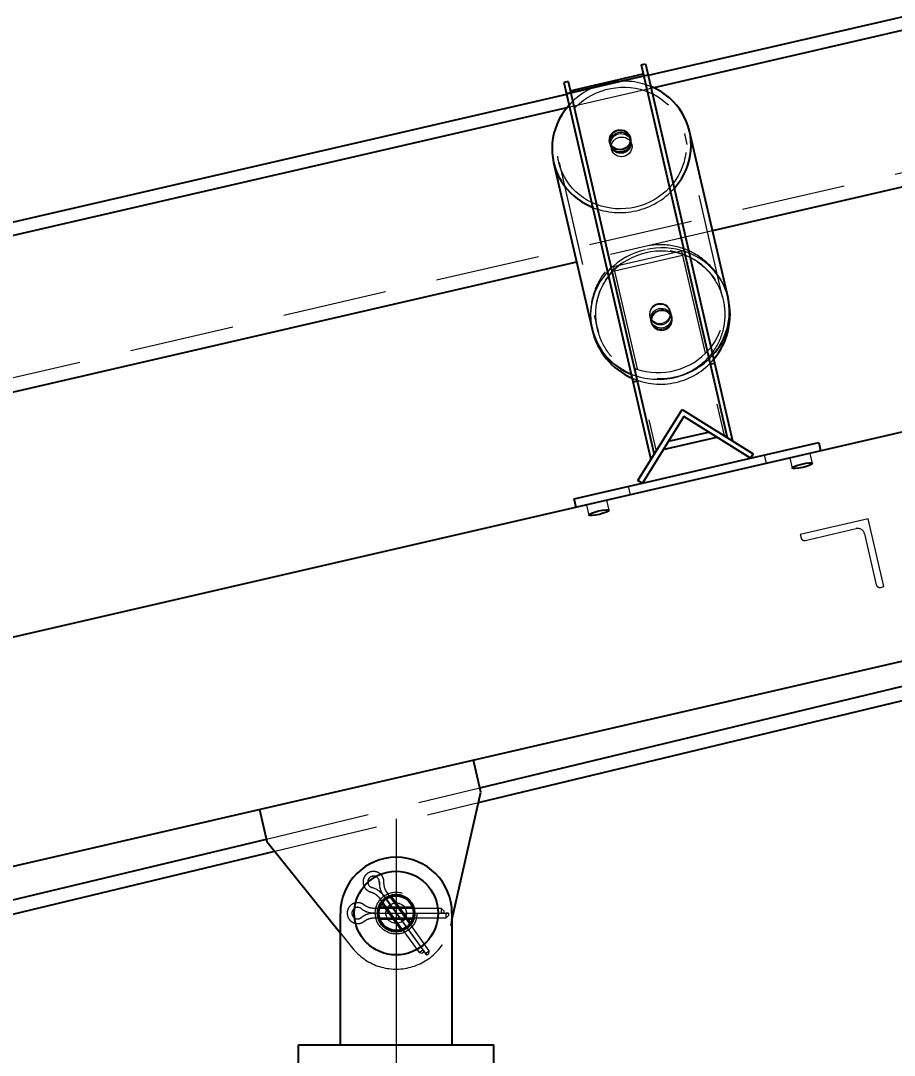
# Model space of a CAD drawing. Header units: millimetres. Extents: x 1293 to 41893, y 1011 to 26911.
# Drawn here: x 15457 to 15987, y 5876 to 6504 of the extents above; entities that cross this region are included whole.
import ezdxf

# ---------------------------------------------------------------- set-up
doc = ezdxf.new("R2010")
doc.units = ezdxf.units.MM
doc.header["$LTSCALE"] = 50
doc.linetypes.add('CENTERX2', pattern=[20.32, 12.7, -2.54, 2.54, -2.54])
doc.linetypes.add('HIDDEN', pattern=[1.905, 1.27, -0.635])
doc.layers.add('CAPA_1', color=7, linetype='Continuous')
doc.styles.add('SLDTEXTSTYLE0', font='TXT', dxfattribs={"width": 0.75})
doc.dimstyles.new('SLDDIMSTYLE0', dxfattribs={"dimtxt": 100, "dimasz": 100, "dimexe": 0, "dimexo": 0.0625, "dimgap": 25, "dimtad": 2, "dimdec": 0, "dimlfac": 1.5, "dimrnd": 1e-09, "dimzin": 12, "dimdsep": 46, "dimtxsty": 'SLDTEXTSTYLE0', "dimsah": 1, "dimcen": 0.09, "dimadec": 0, "dimazin": 3, "dimtfac": 1, "dimtdec": 0, "dimtofl": 0, "dimtmove": 0, "dimatfit": 3, "dimfxl": 1, "dimfrac": 2, "dimtolj": 1, "dimtzin": 12, "dimarcsym": 0})
doc.dimstyles.new('SLDDIMSTYLE1', dxfattribs={"dimtxt": 100, "dimasz": 100, "dimexe": 0, "dimexo": 0.0625, "dimgap": 25, "dimtad": 2, "dimdec": 4, "dimlfac": 75, "dimzin": 12, "dimdsep": 46, "dimtxsty": 'SLDTEXTSTYLE0', "dimsah": 1, "dimcen": 0.09, "dimadec": 0, "dimazin": 3, "dimtfac": 1, "dimtdec": 0, "dimtofl": 0, "dimtmove": 0, "dimatfit": 3, "dimfxl": 1, "dimfrac": 2, "dimtolj": 1, "dimtzin": 12, "dimarcsym": 0})

# ---------------------------------------------------------------- blocks, each defined once
blk = doc.blocks.new('_D_3')
at = {"layer": 'CAPA_1', "transparency": 16777216}
blk.add_arc((9899.27, 4708.49), 5214.32, 0, 13, dxfattribs=at)
for points in [[(14979.94, 5881.46), (14986.48, 5780.49), (15016.52, 5787.13)], [(15113.58, 4708.49), (15128.01, 4808.64), (15097.24, 4808.34)]]:
    blk.add_solid(points, dxfattribs=at)
at = {"layer": 'CAPA_1', "transparency": 16777216, "insert": (15196.76, 5413.27), "char_height": 100, "attachment_point": 1, "rotation": 276.5, "style": 'SLDTEXTSTYLE0'}
blk.add_mtext('13°', dxfattribs=at)
blk = doc.blocks.new('_D_5')
at = {"layer": 'CAPA_1', "transparency": 16777216}
for p, q in [((11574.4, 7831.18), (17588.06, 7831.18)), ((17538.06, 7831.18), (17538.06, 4708.49)), ((16485.16, 4708.49), (17588.06, 4708.49))]:
    blk.add_line(p, q, dxfattribs=at)
for points in [[(17538.06, 7831.18), (17522.68, 7731.18), (17553.45, 7731.18)], [(17538.06, 4708.49), (17553.45, 4808.49), (17522.68, 4808.49)]]:
    blk.add_solid(points, dxfattribs=at)
at = {"layer": 'CAPA_1', "transparency": 16777216, "insert": (17409.15, 6122.06), "char_height": 100, "attachment_point": 1, "rotation": 90, "style": 'SLDTEXTSTYLE0'}
blk.add_mtext('4684', dxfattribs=at)
blk = doc.blocks.new('_D_14')
at = {"layer": 'CAPA_1', "transparency": 16777216}
for p, q in [((14179.91, 6343.65), (14179.91, 7568.73)), ((16745.16, 6492), (16745.16, 7568.73)), ((14179.91, 7518.73), (16745.16, 7518.73))]:
    blk.add_line(p, q, dxfattribs=at)
for points in [[(14179.91, 7518.73), (14279.91, 7503.34), (14279.91, 7534.11)], [(16745.16, 7518.73), (16645.16, 7534.11), (16645.16, 7503.34)]]:
    blk.add_solid(points, dxfattribs=at)
at = {"layer": 'CAPA_1', "transparency": 16777216, "insert": (15314.76, 7647.63), "char_height": 100, "attachment_point": 1, "style": 'SLDTEXTSTYLE0'}
blk.add_mtext('3848', dxfattribs=at)
blk = doc.blocks.new('_D_15')
at = {"layer": 'CAPA_1', "transparency": 16777216}
for p, q in [((6530.12, 8742.38), (6530.12, 9415.65)), ((16745.16, 6492), (16745.16, 9415.65)), ((6530.12, 9365.65), (16745.16, 9365.65))]:
    blk.add_line(p, q, dxfattribs=at)
for points in [[(6530.12, 9365.65), (6630.12, 9350.26), (6630.12, 9381.03)], [(16745.16, 9365.65), (16645.16, 9381.03), (16645.16, 9350.26)]]:
    blk.add_solid(points, dxfattribs=at)
at = {"layer": 'CAPA_1', "transparency": 16777216, "insert": (11452.92, 9494.55), "char_height": 100, "attachment_point": 1, "style": 'SLDTEXTSTYLE0'}
blk.add_mtext('15323', dxfattribs=at)

msp = doc.modelspace()

# ---------------------------------------------------------------- linework, layer by layer
at = {"color": 7, "linetype": 'Continuous', "lineweight": 25}
for p, q in [((16307.0821692, 6578.9568415), (15837.4812686, 6470.540931)), ((16307.7713894, 6570.9506192), (15840.9366331, 6463.1733234)), ((15833.2333284, 6477.1789638), (15835.8113492, 6477.7741468)), ((15835.8113492, 6477.7741468), (15888.6699233, 6248.8185084)), ((16313.7827082, 6477.2363228), (15876.6153392, 6376.3082831)), ((15790.1736672, 6461.3875797), (15834.5156249, 6471.6247273)), ((15833.2333284, 6477.1789638), (15885.4967195, 6250.8013462)), ((15788.8913707, 6466.9418162), (15786.3133499, 6466.3466332)), ((15786.3133499, 6466.3466332), (15839.171924, 6237.3909948)), ((15788.8913707, 6466.9418162), (15841.1547618, 6240.5641986)), ((15787.9832693, 6459.1134175), (15057.9852168, 6290.5800876)), ((15788.1073549, 6450.9767235), (15061.4405813, 6283.21248)), ((15886.0125994, 6335.6042772), (15862.6433862, 6436.8274601)), ((15814.2306936, 6430.1084211), (15814.5240789, 6428.8376301)), ((15826.8985787, 6431.6945085), (15826.6051935, 6432.9652995)), ((15780.1467208, 6417.7816041), (15803.5159339, 6316.5584213)), ((16578.4952224, 6389.544479), (14284.393483, 5859.9093602)), ((15794.1186737, 6357.2624272), (15097.1192873, 6196.3474396)), ((15803.6416016, 6316.0140944), (15803.5777719, 6316.2949262)), ((15875.2293264, 6295.2743116), (15877.8073472, 6295.8694946)), ((15830.8873687, 6285.037164), (15828.3093479, 6284.441981)), ((15831.2872682, 6224.7729079), (15858.2071669, 6267.8537512)), ((15858.2071669, 6267.8537512), (15901.2880101, 6240.9338526)), ((15859.2172259, 6263.4787049), (15834.0110467, 6223.140386)), ((15899.5555448, 6238.2725257), (15859.2172259, 6263.4787049)), ((15849.8920513, 6248.555306), (15874.1406248, 6254.1535303)), ((15846.7195108, 6243.4781799), (15879.2177508, 6250.9809898)), ((15899.6367423, 6238.2912716), (15941.0302947, 6247.8477262)), ((15941.0302947, 6247.8477262), (15942.2300336, 6242.6510858)), ((15901.2880101, 6240.9338526), (15899.6367423, 6238.2912716)), ((15834.0110467, 6223.140386), (15899.5555448, 6238.2725257)), ((15792.5362968, 6213.5651855), (15833.9298492, 6223.1216401)), ((15833.9298492, 6223.1216401), (15831.2872682, 6224.7729079)), ((15734.6075886, 6029.2665257), (16503.4019413, 6213.9347312)), ((15735.3953715, 6038.1629125), (16464.8670707, 6213.3856222)), ((15793.7360358, 6208.3685452), (15792.5362968, 6213.5651855)), ((14284.393483, 5720.8793637), (16370.5921164, 6202.5162686)), ((15736.0133542, 6035.4861354), (15731.5143331, 6054.9735367)), ((15718.4190798, 5957.6427723), (15736.0133542, 6035.4861354)), ((15601.5983245, 6024.9800628), (15606.0973455, 6005.4926615)), ((14895.14524, 5836.3306755), (15605.7446906, 6007.0201778)), ((15606.0973455, 6005.4926615), (15650.6857465, 5949.9090054)), ((14888.7435284, 5826.0857953), (15610.8692949, 5999.5439756)), ((15675.940277, 5969.0565181), (15676.2650346, 5968.6094663)), ((15677.9993527, 5971.007043), (15678.3128108, 5970.5755458)), ((15678.026739, 5971.0269644), (15678.3401965, 5970.595468)), ((15680.8875074, 5971.9557096), (15680.5624631, 5972.4031561)), ((15674.3562296, 5964.8635279), (15673.8036694, 5964.8635279)), ((15695.3011568, 5964.8635279), (15694.7485966, 5964.8635279)), ((15650.6857465, 5882.0271946), (15650.6857465, 5962.0271946)), ((15673.4357725, 5962.0031543), (15673.9691071, 5962.0031543)), ((15673.4358973, 5961.9692888), (15673.9692382, 5961.9692888)), ((15673.8126628, 5959.1569958), (15674.3657108, 5959.1569958)), ((15694.7391154, 5959.1569958), (15695.2921634, 5959.1569958)), ((15695.135588, 5961.9692888), (15695.668929, 5961.9692888)), ((15695.1357192, 5962.0031543), (15695.6690538, 5962.0031543)), ((15718.4190798, 5962.0271946), (15718.4190798, 5882.0271946)), ((15688.2502903, 5952.1109126), (15688.5750479, 5951.6638608)), ((15690.7531155, 5953.4505849), (15691.0665736, 5953.0190877)), ((15690.7805279, 5953.4704703), (15691.0939854, 5953.038974)), ((15693.1866626, 5955.0250511), (15692.8616183, 5955.4724975)), ((15625.2857465, 5882.0271946), (15743.8190798, 5882.0271946)), ((15625.2857465, 5869.3271946), (15625.2857465, 5882.0271946)), ((15743.8190798, 5869.3271946), (15743.8190798, 5882.0271946))]:
    msp.add_line(p, q, dxfattribs=at)
at = {"color": 1, "linetype": 'HIDDEN', "lineweight": 18}
for p, q in [((16327.8123211, 6489.1646889), (11124.0071077, 5287.7715924)), ((15787.799211, 6459.9106617), (15837.2972103, 6471.3381752)), ((15837.4812686, 6470.540931), (15787.9832693, 6459.1134175)), ((15840.9366331, 6463.1733234), (15788.1073549, 6450.9767235)), ((15882.6746969, 6335.9481397), (15859.7126129, 6435.4078524)), ((15814.7276434, 6427.955895), (15815.2078036, 6425.8760929)), ((15827.5823034, 6428.7329713), (15827.1021433, 6430.8127734)), ((15783.4031974, 6417.7904357), (15806.3652814, 6318.3307229)), ((15876.6153392, 6376.3082831), (15794.1186737, 6357.2624272)), ((15857.7506017, 6363.9258954), (15816.5022689, 6354.4029674)), ((15858.3457847, 6361.3478746), (15817.0974519, 6351.8249466)), ((15857.7506017, 6363.9258954), (15883.5927972, 6251.9910488)), ((15816.5022689, 6354.4029674), (15842.3444645, 6242.4681209)), ((15851.6029232, 6324.6882363), (15850.9515165, 6327.5097884)), ((15838.5770167, 6324.65291), (15839.2284234, 6321.8313579)), ((15839.4319879, 6320.9496229), (15839.5541267, 6320.4205818)), ((15851.9286265, 6323.2774602), (15851.8064878, 6323.8065012)), ((15908.0316285, 6240.2293838), (15909.2313674, 6235.0327435)), ((15937.2821276, 6235.1135566), (15935.8803887, 6241.1851548)), ((15899.6055165, 6238.2412999), (15899.5555448, 6238.2725257)), ((15899.6367423, 6238.2912716), (15899.6055165, 6238.2412999)), ((15923.5058889, 6238.3282764), (15924.9076278, 6232.2566782)), ((15826.734702, 6215.9868875), (15825.534963, 6221.1835279)), ((15833.9798209, 6223.0904143), (15833.9298492, 6223.1216401)), ((15834.0110467, 6223.140386), (15833.9798209, 6223.0904143)), ((15800.0856807, 6209.8344762), (15801.4874196, 6203.762878)), ((15813.8619194, 6206.6197564), (15812.4601805, 6212.6913546)), ((15971.0818738, 6201.5204967), (15929.8335411, 6191.9975687)), ((15980.6048018, 6160.272164), (15971.0818738, 6201.5204967)), ((15932.8449506, 6188.34812), (15963.7845001, 6195.4910778)), ((15929.8335411, 6191.9975687), (15930.3104493, 6189.9318522)), ((15968.8616261, 6192.3185374), (15976.004584, 6161.3789879)), ((15978.5390853, 6159.7952557), (15980.6048018, 6160.272164)), ((15605.7446906, 6007.0201778), (15735.3953715, 6038.1629125)), ((15610.8692949, 5999.5439756), (15734.6075886, 6029.2665257)), ((15668.7726457, 5983.8188762), (15668.7337458, 5983.7906177)), ((15674.4212319, 5971.1475913), (15675.940277, 5969.0565181)), ((15676.2650346, 5968.6094663), (15688.2502903, 5952.1109126)), ((15676.6965327, 5972.8004672), (15677.9993527, 5971.007043)), ((15676.7239317, 5972.820371), (15678.026739, 5971.0269644)), ((15676.7354325, 5972.8287257), (15700.7826036, 5939.726091)), ((15676.7628316, 5972.8486295), (15702.4023658, 5937.5539941)), ((15678.3128108, 5970.5755458), (15690.7531155, 5953.4505849)), ((15678.3401965, 5970.595468), (15690.7805279, 5953.4704703)), ((15680.5624631, 5972.4031561), (15679.0381323, 5974.5015054)), ((15692.8616183, 5955.4724975), (15680.8875074, 5971.9557096)), ((15693.384, 5956.1723605), (15681.7138429, 5972.2371585)), ((15673.8036694, 5964.8635279), (15671.2190834, 5964.8635279)), ((15671.2190834, 5962.0512349), (15712.1342501, 5962.0512349)), ((15694.7485966, 5964.8635279), (15674.3562296, 5964.8635279)), ((15694.4811589, 5965.7313613), (15674.6249181, 5965.7313613)), ((15675.7208263, 5967.8820287), (15687.3909833, 5951.8172307)), ((15712.1342501, 5964.8635279), (15695.3011568, 5964.8635279)), ((15712.1342501, 5962.0031543), (15712.1342501, 5964.8635279)), ((15713.5524167, 5963.4453613), (15712.1342501, 5964.8635279)), ((15712.1342501, 5962.0512349), (15713.5524167, 5962.0392148)), ((15713.5524167, 5963.4453613), (15713.5524167, 5962.0151745)), ((15657.6474551, 5962.0343022), (15657.6474551, 5961.9862216)), ((15671.2190834, 5962.0173695), (15714.8435834, 5962.0173695)), ((15671.2190834, 5962.0031543), (15673.4357725, 5962.0031543)), ((15671.2190834, 5961.9692888), (15673.4358973, 5961.9692888)), ((15671.2190834, 5959.1569958), (15673.8126628, 5959.1569958)), ((15673.9691071, 5962.0031543), (15695.1357192, 5962.0031543)), ((15673.9692382, 5961.9692888), (15695.135588, 5961.9692888)), ((15674.3657108, 5959.1569958), (15694.7391154, 5959.1569958)), ((15674.6236673, 5958.3230279), (15694.4799082, 5958.3230279)), ((15695.2921634, 5959.1569958), (15714.8435834, 5959.1569958)), ((15695.668929, 5961.9692888), (15714.8435834, 5961.9692888)), ((15695.6690538, 5962.0031543), (15712.1342501, 5962.0031543)), ((15713.5524167, 5962.0151745), (15712.1342501, 5962.0031543)), ((15716.2617501, 5962.0053493), (15714.8435834, 5962.0173695)), ((15714.8435834, 5961.9692888), (15716.2617501, 5961.981309)), ((15714.8435834, 5959.1569958), (15714.8435834, 5961.9692888)), ((15714.8435834, 5959.1569958), (15716.2617501, 5960.5751625)), ((15716.2617501, 5962.0053493), (15716.2617501, 5960.5751625)), ((15717.7158742, 5954.5315391), (15718.4190798, 5957.6427723)), ((15650.6857465, 5949.9090054), (15658.0311709, 5940.7522396)), ((15688.5750479, 5951.6638608), (15698.468403, 5938.0449566)), ((15691.0665736, 5953.0190877), (15700.7437037, 5939.6978324)), ((15691.0939854, 5953.038974), (15702.3634659, 5937.5257356)), ((15704.6776665, 5939.20687), (15693.1866626, 5955.0250511)), ((15698.468403, 5938.0449566), (15700.7437037, 5939.6978324)), ((15698.468403, 5938.0449566), (15700.4492809, 5937.7310838)), ((15701.5869313, 5938.5575217), (15700.4492809, 5937.7310838)), ((15700.7437037, 5939.6978324), (15701.5869313, 5938.5575217)), ((15701.6063812, 5938.571651), (15700.7826036, 5939.726091)), ((15701.6063812, 5938.571651), (15701.5869313, 5938.5575217)), ((15702.3634659, 5937.5257356), (15704.6776665, 5939.20687)), ((15703.2066934, 5936.3854249), (15702.3634659, 5937.5257356)), ((15702.4023658, 5937.5539941), (15703.2261434, 5936.3995542)), ((15704.3637937, 5937.2259921), (15703.2066934, 5936.3854249)), ((15704.3637937, 5937.2259921), (15704.6776665, 5939.20687))]:
    msp.add_line(p, q, dxfattribs=at)
at = {"color": 1, "linetype": 'HIDDEN', "lineweight": 18, "flags": 128}
for points in [[(15829.8353834, 6390.7454467), (15826.8537919, 6390.1706527), (15823.8403503, 6389.814944), (15820.8131818, 6389.6804598), (15817.7904921, 6389.7680089), (15814.7904601, 6390.0770648), (15811.8311283, 6390.6057687), (15808.9302945, 6391.3509411), (15806.1054047, 6392.3081003), (15803.373448, 6393.4714898), (15800.7508547, 6394.834113), (15798.2533975, 6396.3877748), (15795.8960964, 6398.1231313), (15793.6931284, 6400.029746), (15791.6577424, 6402.0961521), (15789.8021796, 6404.3099221), (15788.1375994, 6406.6577421), (15786.6740128, 6409.125492), (15785.4202221, 6411.6983305), (15784.3837677, 6414.3607843), (15783.5708829, 6417.096841), (15782.9864565, 6419.8900457), (15782.6340034, 6422.7235997), (15782.5156432, 6425.5804617), (15782.6320877, 6428.4434501), (15782.9826367, 6431.2953467), (15783.5651819, 6434.1189997), (15784.3762198, 6436.8974275), (15785.4108727, 6439.6139202), (15786.6629182, 6442.2521405), (15788.1248262, 6444.7962218), (15789.7878046, 6447.2308637), (15791.6418522, 6449.5414241), (15793.6758185, 6451.7140069), (15795.8774709, 6453.7355459), (15798.2335684, 6455.5938834), (15800.7299413, 6457.2778432), (15803.351576, 6458.7772976), (15806.0827057, 6460.0832289), (15808.906905, 6461.1877829), (15811.807189, 6462.0843168), (15814.7661149, 6462.7674387), (15817.7658875, 6463.2330402), (15820.7884657, 6463.4783211), (15823.8156713, 6463.5018063), (15826.8292986, 6463.3033546), (15829.811223, 6462.8841594), (15832.743511, 6462.2467419), (15835.6085275, 6461.3949355), (15838.3890418, 6460.3338632), (15841.0683317, 6459.0699062), (15843.6302837, 6457.6106663), (15846.0594897, 6455.9649195), (15848.3413404, 6454.1425634), (15850.4621123, 6452.154558), (15852.4090509, 6450.0128592), (15854.170447, 6447.7303477), (15855.7357075, 6445.3207506), (15857.0954187, 6442.7985596), (15858.2414031, 6440.1789433), (15859.1667687, 6437.4776566), (15859.8659501, 6434.7109452), (15860.3347424, 6431.8954485), (15860.5703262, 6429.0480991), (15860.5712848, 6426.1860215), (15860.3376123, 6423.3264285), (15859.8707141, 6420.4865179), (15859.1733981, 6417.6833694), (15858.2498581, 6414.9338414), (15857.1056484, 6412.2544699), (15855.7476505, 6409.661369), (15854.1840313, 6407.1701338), (15852.4241948, 6404.795747), (15850.4787248, 6402.5524884), (15848.3593216, 6400.4538492), (15846.0787315, 6398.5124509), (15843.6506703, 6396.7399693), (15841.0897405, 6395.1470642), (15838.4113441, 6393.7433157), (15835.631589, 6392.537166), (15832.7671932, 6391.535869), (15829.8353834, 6390.7454467)], [(15814.5240789, 6428.8376301), (15814.3810966, 6429.9993543), (15814.4813816, 6431.1713283), (15814.82108, 6432.3085136), (15815.3871374, 6433.367209), (15816.1578004, 6434.3067293), (15817.103453, 6435.0909693), (15818.1877542, 6435.6897911), (15819.369035, 6436.0801823), (15820.6018994, 6436.2471405), (15821.8389691, 6436.1842493), (15823.0327042, 6435.8939259), (15824.1372301, 6435.3873271), (15825.1101006, 6434.6839212), (15825.9139287, 6433.8107397), (15826.5178239, 6432.8013386), (15826.8985787, 6431.6945085)], [(15822.2571871, 6423.5702211), (15821.0243227, 6423.403263), (15819.7872531, 6423.4661541), (15818.593518, 6423.7564776), (15817.488992, 6424.2630764), (15816.5161215, 6424.9664823), (15815.7122934, 6425.8396637), (15815.1083982, 6426.8490649), (15814.7276434, 6427.955895), (15814.5846612, 6429.1176193), (15814.6849462, 6430.2895932), (15815.0246446, 6431.4267786), (15815.590702, 6432.485474), (15816.361365, 6433.4249943), (15817.3070176, 6434.2092343), (15818.3913188, 6434.8080561), (15819.5725996, 6435.1984473), (15820.805464, 6435.3654054), (15822.0425336, 6435.3025143), (15823.2362687, 6435.0121909), (15824.3407947, 6434.505592), (15825.3136652, 6433.8021862), (15826.1174933, 6432.9290047), (15826.7213885, 6431.9196035), (15827.1021433, 6430.8127734), (15827.2451255, 6429.6510492), (15827.1448405, 6428.4790752), (15826.8051421, 6427.3418898), (15826.2390847, 6426.2831945), (15825.4684217, 6425.3436742), (15824.5227691, 6424.5594341), (15823.4384679, 6423.9606123), (15822.2571871, 6423.5702211)], [(15822.7373473, 6421.490419), (15821.5044829, 6421.3234609), (15820.2674132, 6421.386352), (15819.0736781, 6421.6766754), (15817.9691522, 6422.1832743), (15816.9962817, 6422.8866801), (15816.1924535, 6423.7598616), (15815.5885584, 6424.7692628), (15815.2078036, 6425.8760929), (15815.0648213, 6427.0378171), (15815.1651064, 6428.2097911), (15815.5048048, 6429.3469765), (15816.0708621, 6430.4056718), (15816.8415251, 6431.3451921), (15817.7871777, 6432.1294321), (15818.871479, 6432.728254), (15820.0527597, 6433.1186452), (15821.2856241, 6433.2856033), (15822.5226938, 6433.2227122), (15823.7164289, 6432.9323887), (15824.8209548, 6432.4257899), (15825.7938253, 6431.722384), (15826.5976535, 6430.8492026), (15827.2015486, 6429.8398014), (15827.5823034, 6428.7329713), (15827.7252857, 6427.571247), (15827.6250006, 6426.3992731), (15827.2853023, 6425.2620877), (15826.7192449, 6424.2033923), (15825.9485819, 6423.263872), (15825.0029293, 6422.479632), (15823.9186281, 6421.8808102), (15822.7373473, 6421.490419)], [(15835.8156415, 6364.8421031), (15832.7581719, 6364.0220709), (15829.7678453, 6362.9898588), (15826.8613847, 6361.7512393), (15824.0550443, 6360.3131393), (15821.3645183, 6358.6836013), (15818.8048531, 6356.8717382), (15816.3903636, 6354.8876828), (15814.1345524, 6352.7425307), (15812.050035, 6350.4482784), (15810.1484688, 6348.0177564), (15808.4404882, 6345.4645572), (15806.935645, 6342.8029591), (15805.6423547, 6340.047847), (15804.56785, 6337.2146286), (15803.71814, 6334.3191484), (15803.0979766, 6331.3775991), (15802.710828, 6328.406431), (15802.5588593, 6325.4222601), (15802.6429203, 6322.4417751), (15802.962541, 6319.4816441), (15803.5159339, 6316.5584213)], [(15886.0125994, 6335.6042772), (15885.2285291, 6338.4742439), (15884.2181662, 6341.2749046), (15882.9871611, 6343.9905967), (15881.5423981, 6346.606133), (15879.8919569, 6349.1068864), (15878.0450673, 6351.4788717), (15876.0120581, 6353.7088237), (15873.8042985, 6355.7842717), (15871.4341353, 6357.6936089), (15868.9148233, 6359.4261575), (15866.2604516, 6360.9722284), (15863.4858646, 6362.3231754), (15860.6065788, 6363.4714434), (15857.6386963, 6364.4106108), (15854.5988148, 6365.1354254), (15851.5039345, 6365.6418338), (15848.3713633, 6365.9270039), (15845.2186197, 6365.9893409), (15842.0633352, 6365.8284963), (15838.9231554, 6365.4453695), (15835.8156415, 6364.8421031)], [(15836.2425109, 6362.9931286), (15833.3107011, 6362.2027063), (15830.4463053, 6361.2014094), (15827.6665502, 6359.9952596), (15824.9881538, 6358.5915111), (15822.427224, 6356.9986061), (15819.9991628, 6355.2261244), (15817.7185727, 6353.2847261), (15815.5991695, 6351.1860869), (15813.6536995, 6348.9428283), (15811.893863, 6346.5684415), (15810.3302438, 6344.0772063), (15808.9722459, 6341.4841054), (15807.8280362, 6338.8047339), (15806.9044962, 6336.0552059), (15806.2071802, 6333.2520574), (15805.740282, 6330.4121469), (15805.5066095, 6327.5525538), (15805.5075681, 6324.6904762), (15805.7431519, 6321.8431269), (15806.2119442, 6319.0276301), (15806.9111256, 6316.2609188), (15807.8364912, 6313.559632), (15808.9824756, 6310.9400158), (15810.3421868, 6308.4178247), (15811.9074473, 6306.0082276), (15813.6688435, 6303.7257161), (15815.615782, 6301.5840174), (15817.736554, 6299.5960119), (15820.0184046, 6297.7736559), (15822.4476106, 6296.127909), (15825.0095626, 6294.6686691), (15827.6888525, 6293.4047122), (15830.4693668, 6292.3436398), (15833.3343833, 6291.4918334), (15836.2666713, 6290.8544159), (15839.2485957, 6290.4352207), (15842.262223, 6290.236769), (15845.2894286, 6290.2602542), (15848.3120068, 6290.5055352), (15851.3117794, 6290.9711367), (15854.2707053, 6291.6542585), (15857.1709893, 6292.5507924), (15859.9951886, 6293.6553464), (15862.7263183, 6294.9612777), (15865.347953, 6296.4607321), (15867.8443259, 6298.1446919), (15870.2004234, 6300.0030294), (15872.4020758, 6302.0245685), (15874.4360421, 6304.1971513), (15876.2900897, 6306.5077116), (15877.9530681, 6308.9423536), (15879.4149761, 6311.4864349), (15880.6670216, 6314.1246552), (15881.7016745, 6316.8411478), (15882.5127124, 6319.6195756), (15883.0952576, 6322.4432286), (15883.4458066, 6325.2951252), (15883.5622511, 6328.1581137), (15883.4438909, 6331.0149756), (15883.0914378, 6333.8485296), (15882.5070114, 6336.6417343), (15881.6941266, 6339.377791), (15880.6576722, 6342.0402448), (15879.4038815, 6344.6130833), (15877.9402949, 6347.0808333), (15876.2757147, 6349.4286532), (15874.4201519, 6351.6424232), (15872.3847659, 6353.7088294), (15870.1817979, 6355.615444), (15867.8244968, 6357.3508005), (15865.3270396, 6358.9044623), (15862.7044463, 6360.2670855), (15859.9724896, 6361.4304751), (15857.1475998, 6362.3876343), (15854.246766, 6363.1328066), (15851.2874342, 6363.6615106), (15848.2874022, 6363.9705664), (15845.2647125, 6364.0581155), (15842.237544, 6363.9236313), (15839.2241024, 6363.5679226), (15836.2425109, 6362.9931286)], [(15843.4219729, 6331.8954623), (15842.2406921, 6331.5050711), (15841.1563909, 6330.9062493), (15840.2107383, 6330.1220093), (15839.4400752, 6329.182489), (15838.8740179, 6328.1237936), (15838.5343195, 6326.9866082), (15838.4340345, 6325.8146343), (15838.5770167, 6324.65291), (15838.9577715, 6323.5460799), (15839.5616667, 6322.5366787), (15840.3654948, 6321.6634973), (15841.3383653, 6320.9600914), (15842.4428912, 6320.4534926), (15843.6366263, 6320.1631691), (15844.873696, 6320.100278), (15846.1065604, 6320.2672361), (15847.2878412, 6320.6576274), (15848.3721424, 6321.2564492), (15849.317795, 6322.0406892), (15850.088458, 6322.9802095), (15850.6545154, 6324.0389049), (15850.9942138, 6325.1760902), (15851.0944988, 6326.3480642), (15850.9515165, 6327.5097884), (15850.5707617, 6328.6166186), (15849.9668666, 6329.6260197), (15849.1630385, 6330.4992012), (15848.190168, 6331.2026071), (15847.085642, 6331.7092059), (15845.8919069, 6331.9995293), (15844.6548372, 6332.0624204), (15843.4219729, 6331.8954623)], [(15844.0733795, 6329.0739102), (15845.3062439, 6329.2408683), (15846.5433136, 6329.1779772), (15847.7370487, 6328.8876537), (15848.8415746, 6328.3810549), (15849.8144451, 6327.677649), (15850.6182732, 6326.8044676), (15851.2221684, 6325.7950664), (15851.6029232, 6324.6882363), (15851.7459054, 6323.526512), (15851.6456204, 6322.3545381), (15851.305922, 6321.2173527), (15850.7398647, 6320.1586573), (15849.9692016, 6319.219137), (15849.023549, 6318.434897), (15847.9392478, 6317.8360752), (15846.757967, 6317.445684), (15845.5251027, 6317.2787259), (15844.288033, 6317.341617), (15843.0942979, 6317.6319404), (15841.9897719, 6318.1385393), (15841.0169014, 6318.8419451), (15840.2130733, 6319.7151266), (15839.6091782, 6320.7245278), (15839.2284234, 6321.8313579), (15839.0854411, 6322.9930822), (15839.1857261, 6324.1650561), (15839.5254245, 6325.3022415), (15840.0914819, 6326.3609368), (15840.8621449, 6327.3004572), (15841.8077975, 6328.0846972), (15842.8920987, 6328.683519), (15844.0733795, 6329.0739102)], [(15844.2769441, 6328.1921751), (15845.5098084, 6328.3591332), (15846.7468781, 6328.2962421), (15847.9406132, 6328.0059187), (15849.0451392, 6327.4993199), (15850.0180097, 6326.795914), (15850.8218378, 6325.9227325), (15851.425733, 6324.9133314), (15851.8064878, 6323.8065012), (15851.94947, 6322.644777), (15851.849185, 6321.472803), (15851.5094866, 6320.3356177), (15850.9434292, 6319.2769223), (15850.1727662, 6318.337402), (15849.2271136, 6317.553162), (15848.1428124, 6316.9543402), (15846.9615316, 6316.563949), (15845.7286672, 6316.3969909), (15844.4915975, 6316.459882), (15843.2978624, 6316.7502054), (15842.1933365, 6317.2568042), (15841.220466, 6317.9602101), (15840.4166379, 6318.8333916), (15839.8127427, 6319.8427927), (15839.4319879, 6320.9496229), (15839.2890057, 6322.1113471), (15839.3892907, 6323.2833211), (15839.7289891, 6324.4205064), (15840.2950464, 6325.4792018), (15841.0657095, 6326.4187221), (15842.0113621, 6327.2029621), (15843.0956633, 6327.8017839), (15844.2769441, 6328.1921751)], [(15844.3990828, 6327.6631341), (15843.217802, 6327.2727429), (15842.1335008, 6326.6739211), (15841.1878482, 6325.8896811), (15840.4171852, 6324.9501608), (15839.8511278, 6323.8914654), (15839.5114294, 6322.75428), (15839.4111444, 6321.5823061), (15839.5541267, 6320.4205818), (15839.9348815, 6319.3137517), (15840.5387766, 6318.3043505), (15841.3426048, 6317.4311691), (15842.3154752, 6316.7277632), (15843.4200012, 6316.2211644), (15844.6137363, 6315.9308409), (15845.850806, 6315.8679498), (15847.0836704, 6316.0349079), (15848.2649511, 6316.4252992), (15849.3492524, 6317.024121), (15850.2949049, 6317.808361), (15851.065568, 6318.7478813), (15851.6316253, 6319.8065766), (15851.9713237, 6320.943762), (15852.0716087, 6322.115736), (15851.9286265, 6323.2774602), (15851.5478717, 6324.3842904), (15850.9439766, 6325.3936915), (15850.1401484, 6326.266873), (15849.1672779, 6326.9702789), (15848.062752, 6327.4768777), (15846.8690169, 6327.7672011), (15845.6319472, 6327.8300922), (15844.3990828, 6327.6631341)]]:
    msp.add_lwpolyline(points, dxfattribs=at)
at = {"color": 7, "linetype": 'Continuous', "lineweight": 25, "flags": 128}
for points in [[(15853.3029533, 6402.0096857), (15854.1092852, 6402.9376029), (15856.0108513, 6405.3681249), (15857.7188319, 6407.9213242), (15859.2236752, 6410.5829222), (15860.5169654, 6413.3380343), (15861.5914701, 6416.1712527), (15862.4411801, 6419.0667329), (15863.0613435, 6422.0082822), (15863.4484921, 6424.9794503), (15863.6004608, 6427.9636212), (15863.5163998, 6430.9441062), (15863.1967791, 6433.9042372), (15862.6433862, 6436.8274601), (15861.8593159, 6439.6974268), (15860.8489531, 6442.4980874), (15859.617948, 6445.2137795), (15858.173185, 6447.8293159), (15856.5227438, 6450.3300693), (15854.6758542, 6452.7020545), (15852.642845, 6454.9320066), (15850.4350854, 6457.0074546), (15848.0649221, 6458.9167917), (15845.5456102, 6460.6493404), (15842.8912385, 6462.1954113), (15840.1166515, 6463.5463582), (15838.985153, 6464.026892)], [(15789.4871537, 6452.5993784), (15788.6808218, 6451.6714613), (15786.7792557, 6449.2409393), (15785.0712751, 6446.68774), (15783.5664319, 6444.026142), (15782.2731416, 6441.2710299), (15781.1986369, 6438.4378115), (15780.3489269, 6435.5423313), (15779.7287635, 6432.600782), (15779.3416149, 6429.6296139), (15779.1896462, 6426.645443), (15779.2737072, 6423.664958), (15779.5933279, 6420.7048269), (15780.1467208, 6417.7816041), (15780.9307911, 6414.9116374), (15781.9411539, 6412.1109768), (15783.172159, 6409.3952846), (15784.616922, 6406.7797483), (15786.2673633, 6404.2789949), (15788.1142528, 6401.9070096), (15790.1472621, 6399.6770576), (15792.3550216, 6397.6016096), (15794.7251849, 6395.6922724), (15797.2444968, 6393.9597238), (15799.8988685, 6392.4136529), (15802.6734556, 6391.0627059), (15803.804954, 6390.5821722)], [(15821.7602373, 6425.7227472), (15820.5273729, 6425.5557891), (15819.2903033, 6425.6186802), (15818.0965682, 6425.9090036), (15816.9920422, 6426.4156025), (15816.0191717, 6427.1190083), (15815.2153436, 6427.9921898), (15814.6114484, 6429.001591), (15814.2306936, 6430.1084211), (15814.0877114, 6431.2701453), (15814.1879964, 6432.4421193), (15814.5276948, 6433.5793047), (15815.0937521, 6434.638), (15815.8644152, 6435.5775203), (15816.8100678, 6436.3617604), (15817.894369, 6436.9605822), (15819.0756498, 6437.3509734), (15820.3085142, 6437.5179315), (15821.5455838, 6437.4550404), (15822.7393189, 6437.1647169), (15823.8438449, 6436.6581181), (15824.8167154, 6435.9547122), (15825.6205435, 6435.0815308), (15826.2244387, 6434.0721296), (15826.6051935, 6432.9652995), (15826.7481757, 6431.8035752), (15826.6478907, 6430.6316013), (15826.3081923, 6429.4944159), (15825.7421349, 6428.4357205), (15824.9714719, 6427.4962002), (15824.0258193, 6426.7119602), (15822.9415181, 6426.1131384), (15821.7602373, 6425.7227472)]]:
    msp.add_lwpolyline(points, dxfattribs=at)
at = {"color": 1, "linetype": 'HIDDEN', "lineweight": 18}
for centre, radius in [((15844.8899344, 6325.5370224), 39.1583333), ((15844.8899344, 6325.5370224), 6.35), ((15684.5524131, 5962.0271946), 25.3333333), ((15684.5524131, 5962.0271946), 12.7), ((15684.5524131, 5962.0271946), 11.43), ((15684.5524131, 5962.0271946), 6.2156905)]:
    msp.add_circle(centre, radius, dxfattribs=at)
at = {"color": 7, "linetype": 'Continuous', "lineweight": 25}
for radius in [25.4, 11.1166667, 10.5833333]:
    msp.add_circle((15684.5524131, 5962.0271946), radius, dxfattribs=at)
at = {"color": 1, "linetype": 'HIDDEN', "lineweight": 18}
for centre, radius, start, end in [((15822.2304735, 6423.0779081), 44.0867576, 102.8222445448, 137.9620895474), ((15822.4939536, 6423.0996114), 44.1248451, 68.0535696631, 103.1620962448), ((15820.3554522, 6431.8075399), 44.4235291, 248.126319146, 317.873680854), ((15844.8899344, 6325.5370224), 42.3333333, 13.3897840436, 192.6102152123), ((15843.7246654, 6330.5843571), 44.4235291, 248.126319146, 317.873680854), ((15844.8899344, 6325.5370224), 42.3333333, 246.1301023542, 319.8698976458), ((15964.7367929, 6191.3662446), 4.2333333, 13, 103), ((15932.3695661, 6190.4072368), 2.11328, 193, 282.9999999999), ((15978.0637007, 6161.8543725), 2.11328, 193, 283), ((15670.7988447, 5980.9478628), 3.5135859, 357.6544650091, 254.338055851), ((15670.8377445, 5980.9761213), 3.5135859, 357.6544650091, 254.338055851), ((15666.4212838, 5965.3361175), 12.7002856, 35.9961472241, 74.3359548072), ((15666.4601837, 5965.364376), 12.7002856, 35.996147224, 74.3359548072), ((15686.9991511, 5980.2847613), 12.7002856, 177.6565660529, 215.9963736361), ((15687.0380509, 5980.3130198), 12.7002856, 177.6565660529, 215.996373636), ((15661.1611267, 5962.0343022), 3.5135859, 51.6582045791, 308.3417954209), ((15661.1611267, 5961.9862216), 3.5135859, 51.6582045791, 308.3417954209), ((15671.2190583, 5974.7515206), 12.7002856, 231.6603056228, 270.000113206), ((15671.2190583, 5974.7034399), 12.7002856, 231.6603056228, 270.000113206), ((15671.2190583, 5949.3170838), 12.7002856, 89.999886794, 128.3396943772), ((15671.2190583, 5949.2690032), 12.7002856, 89.999886794, 128.3396943772), ((15684.5524131, 5962.0271946), 34, 218.73607922, 347.26392078)]:
    msp.add_arc(centre, radius, start, end, dxfattribs=at)
at = {"color": 7, "linetype": 'Continuous', "lineweight": 25}
for centre, radius, start, end in [((15820.4859312, 6430.4168505), 6.1674647, 194.8362067976, 284.7254354149), ((15820.8478166, 6430.5003984), 6.1674647, 281.2745645851, 11.1637932024), ((15847.8591284, 6327.1778164), 39.0729137, 317.5118614798, 12.4542452121), ((15844.8899344, 6325.5370224), 42.3333333, 319.8698976458, 13.3897840436), ((15841.5403384, 6325.7435279), 39.118046, 193.5801191625, 248.4537741456), ((15844.8899344, 6325.5370224), 42.3333333, 193, 246.1301023542), ((15684.5524131, 5962.0271946), 33.8666667, 0, 180)]:
    msp.add_arc(centre, radius, start, end, dxfattribs=at)
for centre in [(15931.0948777, 6233.6851174), (15807.6746695, 6205.1913172)]:
    msp.add_ellipse(centre, major_axis=(6.1872499, 1.4284392), ratio=0.166678825, dxfattribs=at)
at = {"color": 1, "linetype": 'HIDDEN', "lineweight": 18}
for points, knots in [([(15677.1628977, 5980.702212), (15677.1637343, 5980.9728147), (15677.1657633, 5981.6290793), (15676.9715037, 5982.6598961), (15676.5643411, 5983.7475917), (15675.9631668, 5984.7434153), (15675.192272, 5985.6137721), (15674.2760796, 5986.3298813), (15673.2452792, 5986.8679705), (15672.133974, 5987.2102), (15670.9790411, 5987.3452183), (15669.818777, 5987.2685483), (15668.691662, 5986.9827333), (15667.6350746, 5986.4972532), (15666.6840541, 5985.828209), (15665.8701382, 5984.9977894), (15665.2203176, 5984.0335341), (15664.7561405, 5982.9674199), (15664.4929998, 5981.8348029), (15664.4396198, 5980.6732361), (15664.5977775, 5979.5212628), (15664.9622054, 5978.4169958), (15665.5209078, 5977.3973874), (15666.2550281, 5976.4950121), (15667.1414524, 5975.7444209), (15668.1015824, 5975.179496), (15668.7861227, 5974.9530211), (15669.1039718, 5974.8478632)], [0, 0, 0, 0, 0.0285405429, 0.0692163995, 0.1099208938, 0.1506255888, 0.1913303842, 0.2320352387, 0.2727401042, 0.3134449367, 0.3541496964, 0.3948543534, 0.435558891, 0.4762633083, 0.5169676204, 0.557671856, 0.5983760432, 0.6390802263, 0.679784451, 0.7204887576, 0.7611931757, 0.80189772, 0.8426023889, 0.8833071641, 0.92401201, 0.9647168769, 1, 1, 1, 1]), ([(15669.1039718, 5974.8478632), (15669.3167719, 5974.7834476), (15669.9891758, 5974.5799077), (15671.0744314, 5974.0960945), (15672.3000482, 5973.3298302), (15673.3800395, 5972.4062695), (15674.0556817, 5971.6426703), (15674.373667, 5971.2120104), (15674.4212319, 5971.1475913)], [0, 0, 0, 0, 0.1011040479, 0.319467753, 0.5379835537, 0.7564990969, 0.9635765773, 1, 1, 1, 1]), ([(15679.0381323, 5974.5015054), (15678.911179, 5974.684039), (15678.510036, 5975.260803), (15677.9589336, 5976.3134975), (15677.4729519, 5977.6747883), (15677.1987668, 5979.0691106), (15677.1425059, 5980.0871417), (15677.1602443, 5980.6221768), (15677.1628977, 5980.702212)], [0, 0, 0, 0, 0.1011043075, 0.3194663397, 0.5379809037, 0.7564959169, 0.9635745698, 1, 1, 1, 1]), ([(15665.1002323, 5966.9907158), (15664.8817914, 5967.1504347), (15664.3520295, 5967.5377843), (15663.403869, 5967.986462), (15662.2845604, 5968.2963188), (15661.1255544, 5968.3952134), (15659.9683076, 5968.2830538), (15658.8504596, 5967.962684), (15657.8092808, 5967.4449619), (15656.8792481, 5966.7469939), (15656.0912193, 5965.8919439), (15655.4713247, 5964.9081645), (15655.0401228, 5963.8282834), (15654.8119124, 5962.6881132), (15654.7942605, 5961.525466), (15654.9877512, 5960.3788985), (15655.3859664, 5959.2864335), (15655.9756999, 5958.2842986), (15656.7373934, 5957.4057274), (15657.6457921, 5956.6798496), (15658.6707567, 5956.1307559), (15659.7783559, 5955.7765847), (15660.9316431, 5955.6293488), (15662.093181, 5955.6929376), (15663.2214312, 5955.9689571), (15664.2427863, 5956.4137307), (15664.8283435, 5956.8344551), (15665.1002323, 5957.0298079)], [0, 0, 0, 0, 0.0285405429, 0.0692163995, 0.1099208938, 0.1506255888, 0.1913303842, 0.2320352387, 0.2727401042, 0.3134449367, 0.3541496964, 0.3948543534, 0.435558891, 0.4762633083, 0.5169676204, 0.557671856, 0.5983760432, 0.6390802263, 0.679784451, 0.7204887576, 0.7611931757, 0.80189772, 0.8426023889, 0.8833071641, 0.92401201, 0.9647168769, 1, 1, 1, 1]), ([(15671.2190834, 5964.8635279), (15670.9967891, 5964.8680966), (15670.2943902, 5964.8825326), (15669.1188014, 5965.055363), (15667.7318146, 5965.4622517), (15666.4425831, 5966.0599092), (15665.5858733, 5966.612721), (15665.1634257, 5966.9415298), (15665.1002323, 5966.9907158)], [0, 0, 0, 0, 0.1011043075, 0.3194663397, 0.5379809037, 0.7564959169, 0.9635745698, 1, 1, 1, 1]), ([(15665.1002323, 5957.0298079), (15665.2774176, 5957.1641158), (15665.8372862, 5957.5885008), (15666.8665578, 5958.1821799), (15668.2068428, 5958.7234134), (15669.5888005, 5959.0543796), (15670.6036913, 5959.1522195), (15671.1390093, 5959.1563743), (15671.2190834, 5959.1569958)], [0, 0, 0, 0, 0.1011040479, 0.319467753, 0.5379835537, 0.7564990969, 0.9635765773, 1, 1, 1, 1])]:
    msp.add_open_spline(points, degree=3, knots=knots, dxfattribs=at)
at = {"layer": 'CAPA_1', "linetype": 'CENTERX2', "lineweight": 18, "ltscale": 0.666667}
msp.add_line((15684.5524131, 6019.3271946), (15684.5524131, 4571.3271946), dxfattribs=at)

# ---------------------------------------------------------------- dimensions: what is measured, and where the dimension line sits
at = {"layer": 'CAPA_1'}
for base, p1, picture, middle in [((16745.1618891, 9365.6463094), (6530.1246702, 8678.8772747), '_D_15', (11637.6432797, 9365.6463094)), ((16745.1618891, 7518.725443), (14179.9148163, 6280.1529069), '_D_14', (15462.5383527, 7518.725443))]:
    dim = msp.add_linear_dim(base=base, p1=p1, p2=(16745.1618891, 6428.5014528), dimstyle='SLDDIMSTYLE0', dxfattribs=at)
    dim.commit()
    dim.dimension.update_dxf_attribs({"geometry": picture, "text_midpoint": middle, "dimtype": 160})
dim = msp.add_linear_dim(base=(17538.0605071, 4708.4929069), p1=(11510.8968592, 7831.1769069), p2=(16421.6646746, 4708.4929069), angle=90, dimstyle='SLDDIMSTYLE0', dxfattribs=at)
dim.commit()
dim.dimension.update_dxf_attribs({"geometry": '_D_5', "text_midpoint": (17538.0605071, 6269.8349069), "dimtype": 160})
dim = msp.add_angular_dim_2l(base=(15080.062669, 5298.7701303), line1=((16421.6646746, 4708.4929069), (6449.8953906, 4708.4929069)), line2=((16705.6180701, 6279.8631045), (11026.6060803, 4968.759879)), dimstyle='SLDDIMSTYLE1', dxfattribs=at)
dim.commit()
dim.dimension.update_dxf_attribs({"geometry": '_D_3', "text_midpoint": (15080.062669, 5298.7701303), "dimtype": 162})

doc.saveas('drawing.dxf')
